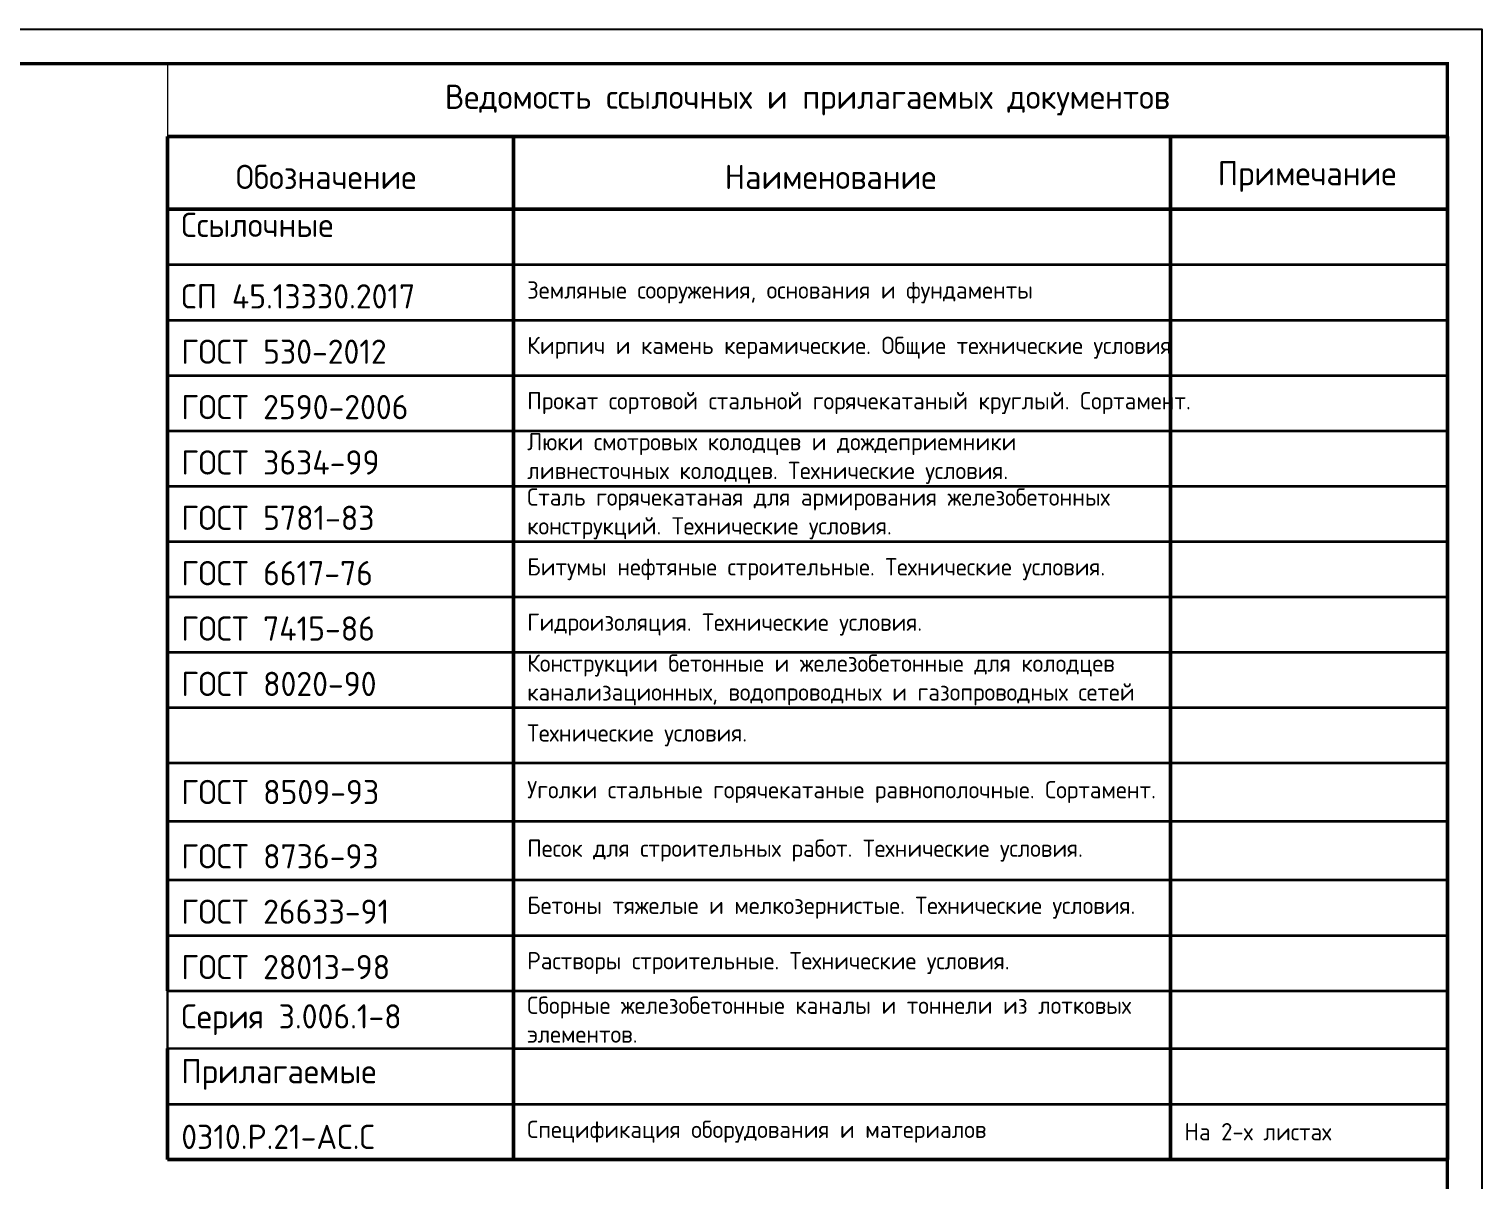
# Model space of a CAD drawing. Header units: millimetres. Extents: x 1601 to 14530, y 1157 to 12625.
# Drawn here: x 2345.2 to 2555.2, y 2262 to 2428.3 of the extents above; entities that cross this region are included whole.
import ezdxf
from ezdxf.enums import TextEntityAlignment as Align

# ---------------------------------------------------------------- set-up
doc = ezdxf.new("R2010")
doc.units = ezdxf.units.MM
doc.layers.add('таблица', color=250, linetype='Continuous', lineweight=35)
doc.styles.add('GOST', font='GOST Common.ttf')

# ---------------------------------------------------------------- blocks, each defined once
blk = doc.blocks.new('*T31')
at = {"layer": 'Defpoints', "color": 8, "linetype": 'ByBlock', "lineweight": 0, "transparency": 16777216}
for p, q in [((0, 0), (185, 0)), ((0, 0), (0, -10.52)), ((185, 0), (185, -10.52))]:
    blk.add_line(p, q, dxfattribs=at)
at = {"layer": 'таблица', "lineweight": 50, "transparency": 16777216}
for p, q in [((0, -10.52), (185, -10.52)), ((0, -10.52), (0, -133.95)), ((50, -10.52), (50, -133.95)), ((145, -10.52), (145, -158.32)), ((185, -10.52), (185, -158.32)), ((0, -21.04), (185, -21.04)), ((0, -142.32), (0, -158.32)), ((50, -142.32), (50, -158.32)), ((0, -158.32), (185, -158.32))]:
    blk.add_line(p, q, dxfattribs=at)
at = {"layer": 'таблица', "transparency": 16777216}
for p, q in [((0, -29.04), (185, -29.04)), ((0, -37.04), (185, -37.04)), ((0, -45.04), (185, -45.04)), ((0, -53.04), (185, -53.04)), ((0, -61.04), (185, -61.04)), ((0, -69.04), (185, -69.04)), ((0, -77.04), (185, -77.04)), ((0, -85.04), (185, -85.04)), ((0, -93.04), (185, -93.04)), ((0, -101.04), (185, -101.04)), ((0, -109.45), (185, -109.45)), ((0, -117.95), (185, -117.95)), ((0, -125.95), (185, -125.95)), ((0, -133.95), (185, -133.95)), ((50, -142.32), (185, -142.32)), ((0, -150.32), (185, -150.32))]:
    blk.add_line(p, q, dxfattribs=at)
at = {"layer": 'таблица', "lineweight": 30, "transparency": 16777216}
blk.add_line((0, -133.95), (0, -142.32), dxfattribs=at)
at = {"layer": 'таблица', "color": 0, "lineweight": 50, "transparency": 16777216}
blk.add_line((50, -133.95), (50, -142.32), dxfattribs=at)
at = {"layer": 'таблица', "color": 0, "lineweight": 30, "transparency": 16777216}
blk.add_line((0, -142.32), (50, -142.32), dxfattribs=at)
at = {"layer": 'таблица', "color": 0, "transparency": 16777216, "style": 'GOST'}
for s, insert, char_height, width, attachment_point in [('Ведомость ссылочных и прилагаемых документов', (92.5, -5.26), 3.5, 165.2308, 5), ('Обозначение', (9.88, -18.11), 3.5, 30.2308, 7), ('Наименование', (80.55, -18.11), 3.5, 33.9077, 7), ('Примечание', (151.81, -18.53), 3.5, 26.3794, 7), ('Ссылочные', (2, -21.54), 3.5, 46, 1), ('Земляные сооружения, основания и фундаменты', (52, -33.04), 2.5, 91, 4), ('СП 45.13330.2017', (2, -35.37), 3.5, 46, 7), ('ГОСТ 530-2012', (2, -43.37), 3.5, 46, 7), ('Кирпич и камень керамические. Общие технические условия', (52, -41.04), 2.5, 91, 4), ('ГОСТ 2590-2006', (2, -51.37), 3.5, 46, 7), ('Прокат сортовой стальной горячекатаный круглый. Сортамент. ', (52, -49.04), 2.5, 91, 4), ('Люки смотровых колодцев и дождеприемники ливнесточных колодцев. Технические условия.', (52, -57.04), 2.5, 91, 4), ('ГОСТ 3634-99', (2, -59.37), 3.5, 46, 7), ('Сталь горячекатаная для армирования железобетонных конструкций. Технические условия.', (52, -65.04), 2.5, 91, 4), ('ГОСТ 5781-83', (2, -67.37), 3.5, 46, 7), ('ГОСТ 6617-76', (2, -75.37), 3.5, 46, 7), ('Битумы нефтяные строительные. Технические условия.', (52, -73.04), 2.5, 91, 4), ('Гидроизоляция. Технические условия.', (52, -81.04), 2.5, 91, 4), ('ГОСТ 7415-86', (2, -83.37), 3.5, 46, 7), ('Конструкции бетонные и железобетонные для колодцев канализационных, водопроводных и газопроводных сетей', (52, -89.04), 2.5, 91, 4), ('ГОСТ 8020-90', (2, -91.37), 3.5, 46, 7), ('Технические условия.', (52, -97.04), 2.5, 91, 4), ('ГОСТ 8509-93', (2, -105.24), 3.5, 46, 4), ('Уголки стальные горячекатаные равнополочные. Сортамент.', (52, -105.24), 2.5, 91, 4), ('ГОСТ 8736-93', (2, -116.28), 3.5, 46, 7), ('Песок для строительных работ. Технические условия.', (52, -113.7), 2.5, 91, 4), ('ГОСТ 26633-91', (2, -124.28), 3.5, 46, 7), ('Бетоны тяжелые и мелкозернистые. Технические условия.', (52, -121.95), 2.5, 91, 4), ('ГОСТ 28013-98', (2, -132.28), 3.5, 46, 7), ('Растворы строительные. Технические условия.', (52, -129.95), 2.5, 91, 4), ('Сборные железобетонные каналы и тоннели из лотковых элементов.', (52, -138.13), 2.5, 91, 4), ('Прилагаемые', (2, -143.82), 3.5, 46, 1), ('0310.Р.21-АС.С', (2, -156.82), 3.5, 46, 7), ('Спецификация оборудования и материалов', (52, -154.32), 2.5, 91, 4), ('На 2-х листах', (147, -154.32), 2.5, 36, 4)]:
    blk.add_mtext(s, dxfattribs=dict(at, insert=insert, char_height=char_height, width=width, attachment_point=attachment_point))
at = {"layer": 'таблица', "color": 7, "transparency": 16777216, "insert": (2, -138.13), "char_height": 3.5, "width": 46, "attachment_point": 4, "style": 'GOST'}
blk.add_mtext('Серия 3.006.1-8', dxfattribs=at)
blk = doc.blocks.new('*U372')
blk.add_lwpolyline([(0, 0), (420, 0), (420, -297), (0, -297)], close=True)
at = {"const_width": 0.5}
blk.add_lwpolyline([(20, -5), (415, -5), (415, -292), (20, -292)], close=True, dxfattribs=at)
at = {"style": 'GOST'}
blk.add_attdef('РАЗРАБОТАЛ', text='', height=2.5, dxfattribs=at).set_placement((250.5, -264.22), align=Align.MIDDLE_LEFT)
blk.add_attdef('ПРОВЕРИЛ', (250.75, -270.73), '', height=2.5, dxfattribs=at)
at = {"style": 'GOST', "flags": 8}
for tag, p in [('ЛИСТ', (387.6, -271.87)), ('ЛИСТОВ', (405.3, -271.86)), ('ФОРМАТ', (380.97, -294.75))]:
    blk.add_attdef(tag, text='', height=3, dxfattribs=at).set_placement(p, align=Align.MIDDLE_CENTER)
blk.add_attdef('ИМЯ_ЧЕРТЕЖА_001', (321.53, -284.99), '', height=3, dxfattribs=at)

msp = doc.modelspace()

# ---------------------------------------------------------------- block references
for name, p in [('*U372', (2135.1931, 2428.3082)), ('*T31', (2365.1931, 2423.3082))]:
    msp.add_blockref(name, p)

doc.saveas('drawing.dxf')
